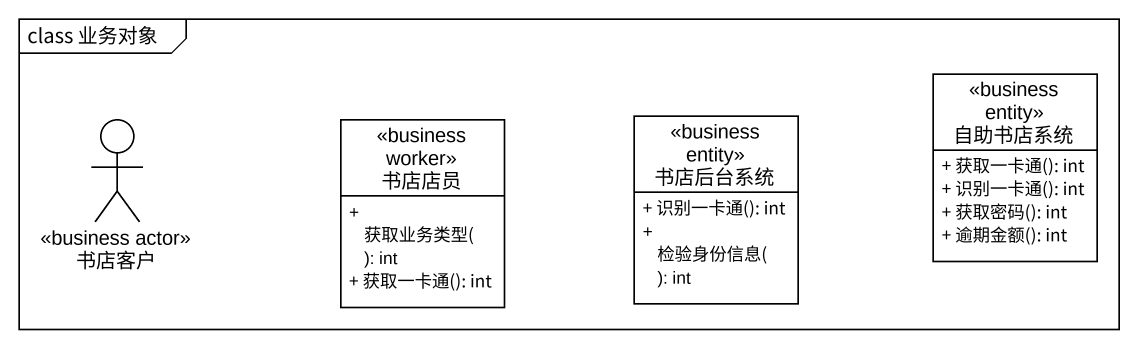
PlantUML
@startuml
mainframe class 业务对象
allowmixing
hide circle
hide empty members
skinparam classAttributeIconSize 0
actor 书店客户 <<business actor>>
class 书店店员 <<business worker>> {
  + 获取业务类型(): int
  + 获取一卡通(): int
}
class 书店后台系统 <<business entity>> {
  + 识别一卡通(): int
  + 检验身份信息(): int
}
class 自助书店系统 <<business entity>> {
  + 获取一卡通(): int
  + 识别一卡通(): int
  + 获取密码(): int
  + 逾期金额(): int
}
@enduml
